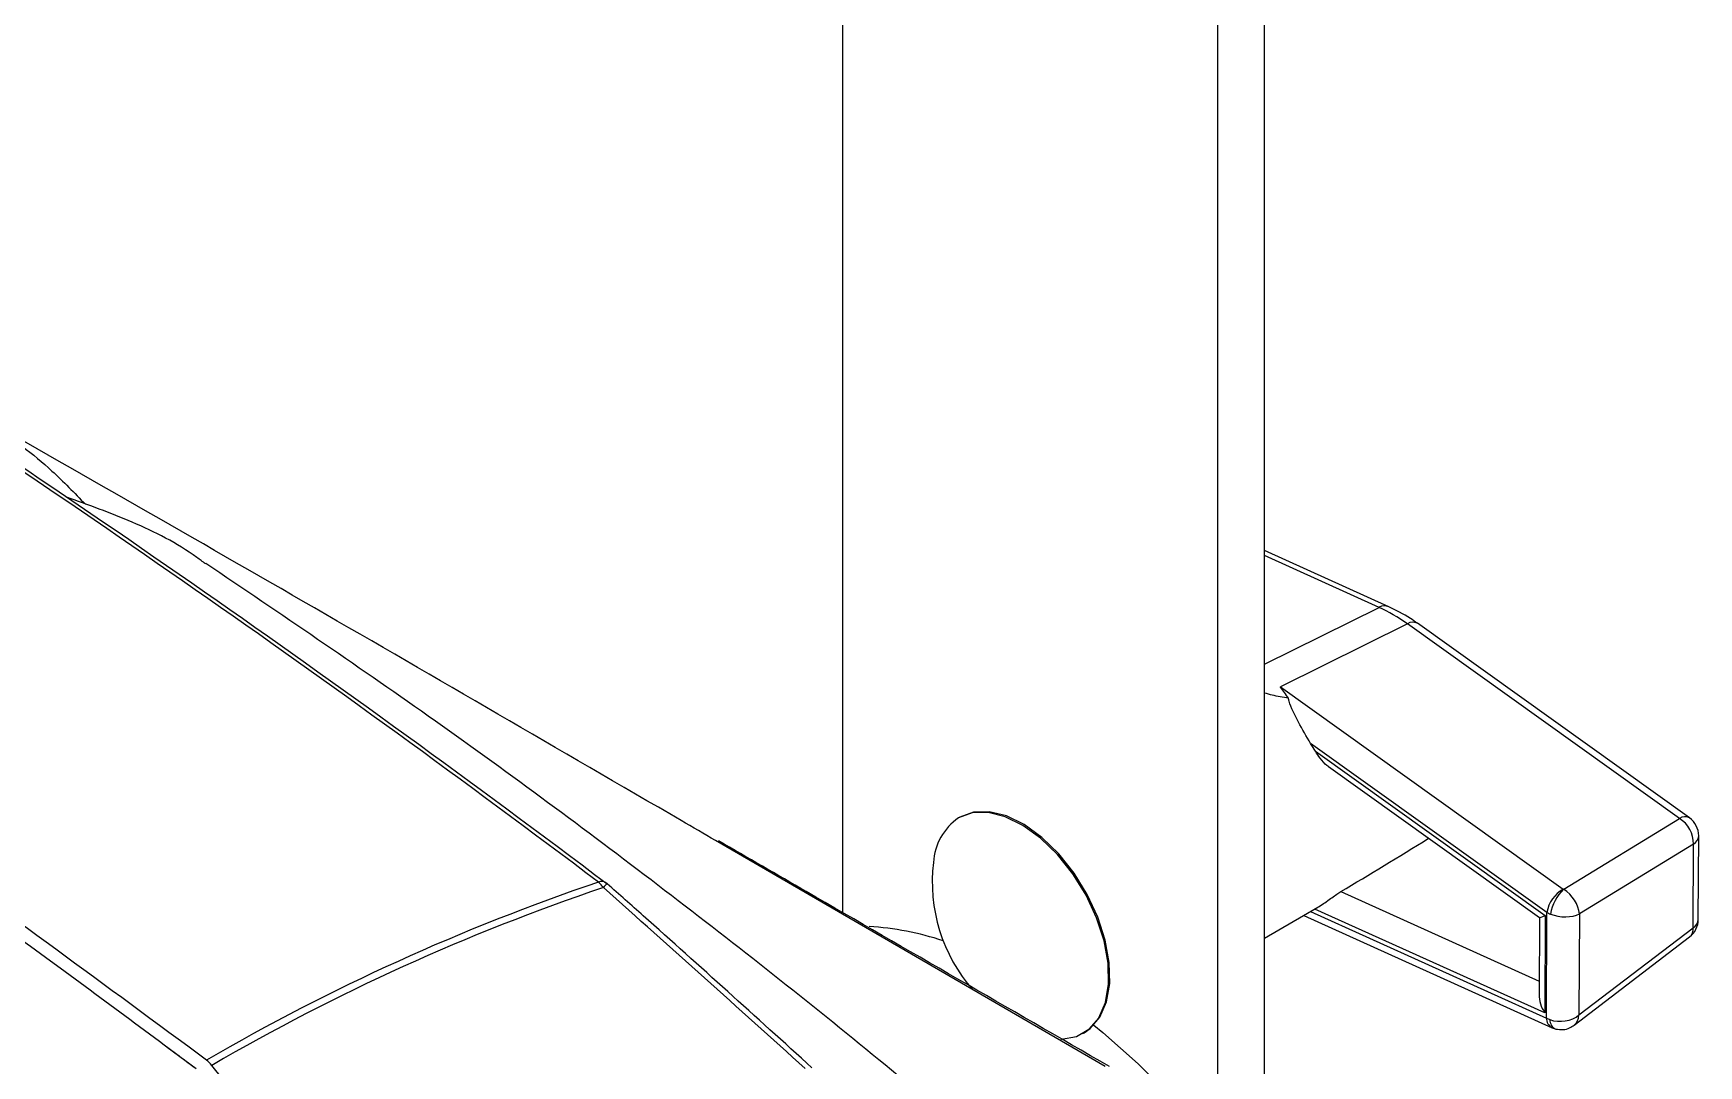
# Model space of a CAD drawing. Extents: x 9.3 to 87.2, y 1.1 to 68.8.
# Drawn here: x 61.33 to 66.038, y 8.088 to 11.007 of the extents above; entities that cross this region are included whole.
import ezdxf

# ---------------------------------------------------------------- set-up
doc = ezdxf.new("R2010")
doc.units = 0
doc.header["$MEASUREMENT"] = 0
doc.layers.add('OBJECT', color=7, linetype='CONTINUOUS')

msp = doc.modelspace()

# ---------------------------------------------------------------- linework, layer by layer
at = {"layer": 'OBJECT'}
for p, q in [((63.6184, 8.5205), (63.6184, 12.5152)), ((64.8113, 7.7508), (64.8113, 11.9792)), ((64.679, 7.8782), (64.679, 11.9029)), ((65.1625, 9.3855), (64.8113, 9.5443)), ((65.1351, 9.3837), (64.8113, 9.5301)), ((64.8113, 9.223), (65.1351, 9.3837)), ((65.2149, 9.3371), (64.8559, 9.1589)), ((65.9842, 8.7869), (65.2149, 9.3371)), ((66.0123, 8.7885), (65.243, 9.3387)), ((64.8559, 9.1589), (65.6555, 8.587)), ((65.6093, 8.5211), (64.9412, 8.999)), ((64.9552, 8.9766), (65.6043, 8.5123)), ((64.9916, 8.9332), (65.5882, 8.5065)), ((63.9492, 8.7904), (63.9457, 8.7883)), ((65.6567, 8.5863), (65.9842, 8.7869)), ((64.3607, 8.0853), (63.259, 8.7244)), ((66.0238, 8.7142), (65.7013, 8.5166)), ((66.0227, 8.4778), (66.0238, 8.7142)), ((66.0373, 8.501), (66.0384, 8.7373)), ((65.0268, 8.5798), (65.5873, 8.3264)), ((64.8113, 8.4486), (64.962, 8.5356)), ((64.9414, 8.5237), (65.6079, 8.2224)), ((65.6031, 8.2369), (64.9534, 8.5306)), ((64.9217, 8.5123), (65.6241, 8.1948)), ((65.5881, 8.5066), (65.5871, 8.288)), ((65.6043, 8.5123), (65.6031, 8.2369)), ((65.6079, 8.2224), (65.6093, 8.5211)), ((65.7013, 8.5166), (65.7, 8.2311)), ((65.7, 8.2311), (66.0227, 8.4778)), ((65.6867, 8.2024), (66.0128, 8.4516)), ((64.2977, 8.1786), (64.3012, 8.1807)), ((61.7084, 8.1397), (61.7905, 8.0794))]:
    msp.add_line(p, q, dxfattribs=at)
at = {"layer": 'OBJECT', "flags": 128}
for points in [[(64.3012, 8.1807), (64.3181, 8.1925), (64.3458, 8.2251), (64.3645, 8.2683), (64.3734, 8.3204), (64.3721, 8.3793), (64.3607, 8.4425), (64.3397, 8.5075), (64.3099, 8.5716), (64.2725, 8.6321), (64.2291, 8.6867), (64.1815, 8.733), (64.1315, 8.7692), (64.0813, 8.7938), (64.0329, 8.8057), (63.9882, 8.8046), (63.9492, 8.7903), (63.9492, 8.7903)], [(64.2352, 8.1621), (64.2369, 8.1622), (64.279, 8.1699), (64.3146, 8.1905), (64.3423, 8.223), (64.361, 8.2663), (64.3699, 8.3184), (64.3686, 8.3772), (64.3572, 8.4405), (64.3362, 8.5054), (64.3064, 8.5695), (64.269, 8.6301), (64.2256, 8.6846), (64.1779, 8.731), (64.128, 8.7672), (64.0778, 8.7917), (64.0293, 8.8037), (63.9847, 8.8025), (63.9457, 8.7883), (63.9457, 8.7883)], [(64.3283, 8.202), (64.3542, 8.181), (64.4536, 8.093), (64.5499, 7.9957), (64.6423, 7.8902), (64.7298, 7.7773), (64.8118, 7.6582), (64.8873, 7.534), (64.9557, 7.4058), (65.0163, 7.2749), (65.0686, 7.1424), (65.1121, 7.0097), (65.1464, 6.8779), (65.1711, 6.7483), (65.186, 6.6222), (65.191, 6.5007), (65.186, 6.3849), (65.1711, 6.276), (65.1464, 6.175), (65.1121, 6.0828), (65.1027, 6.0624)], [(62.2728, 7.5437), (62.0757, 7.7888), (61.8348, 8.0885)]]:
    msp.add_lwpolyline(points, dxfattribs=at)
at = {"layer": 'OBJECT'}
for centre, radius, start, end in [((65.1507, 9.3563), 0.0316, 67.9466, 119.5882), ((65.2302, 9.3151), 0.0268, 61.5618, 124.6606), ((64.4003, 8.6444), 0.6467, 30.9054, 33.2488), ((64.0407, 8.6519), 0.1662, 124.8573, 176.3142), ((65.9995, 8.7649), 0.0268, 61.5617, 124.6608), ((65.9372, 8.7142), 0.0866, 359.9671, 57.0943), ((65.9759, 8.7376), 0.0625, 359.7304, 54.4277), ((66.0093, 8.7395), 0.0292, 299.7496, 355.7468), ((64.3368, 8.6077), 0.4653, 173.2215, 221.1343), ((64.8721, 2.854), 6.0721, 108.67373, 120.17702), ((64.8841, 2.8444), 6.0662, 108.67375, 120.17687), ((62.9377, 8.5862), 0.0224, 59.4482, 115.6338), ((62.8858, 8.554), 0.0673, 33.6782, 51.2045), ((63.0284, 8.516), 0.1147, 131.1487, 138.9877), ((62.913, 8.5576), 0.06, 48.2677, 52.9668), ((65.7019, 8.5053), 0.094, 119.6011, 170.2835), ((65.743, 8.4951), 0.1256, 133.4487, 170.3042), ((63.6412, 7.6525), 0.8304, 71.6562, 86.4233), ((65.9748, 8.5013), 0.0625, 307.3997, 359.7304), ((65.993, 8.4741), 0.03, 311.4132, 7.1013), ((66.0082, 8.5031), 0.0292, 299.75, 355.7463), ((65.6384, 8.2218), 0.0306, 178.7925, 242.0193), ((65.6451, 8.2162), 0.0273, 176.6356, 246.3059)]:
    msp.add_arc(centre, radius, start, end, dxfattribs=at)
for centre, major_axis, ratio, start_param, end_param in [((65.17, 8.9533), (-0.2462, 0.4357), 0.582443, 5.385593, 5.611931), ((67.2979, 10.317), (3.7702, 2.5045), 0.054189, 4.03042, 4.110478), ((65.6608, 8.5896), (0.00746, -0.00127), 0.59472, 4.02807, 4.234194), ((65.6534, 8.5401), (-0.038, 0.0499), 0.585965, 3.848655, 5.300595), ((65.6432, 8.5347), (0.0551, 0.0282), 0.053591, 3.169304, 3.902004), ((65.6535, 8.5462), (0.0625, -0.0015), 0.58324, 3.94098, 4.147104), ((65.6534, 8.5401), (0.0624, -0.0058), 0.497798, 4.179897, 5.631837), ((65.6419, 8.2594), (-0.0398, 0.062), 0.609087, 0.753904, 1.542026), ((65.6521, 8.2484), (0.0625, 0.0009), 0.577293, 3.918679, 4.124803), ((65.6521, 8.2545), (0.0624, 0.007), 0.654986, 4.059269, 5.511208), ((65.6521, 8.2545), (-0.0319, 0.054), 0.662602, 3.22155, 3.922457)]:
    msp.add_ellipse(centre, major_axis=major_axis, ratio=ratio, start_param=start_param, end_param=end_param, dxfattribs=at)
for points, knots in [([(62.928, 8.6064), (62.5492, 8.8922), (62.1689, 9.1679), (61.4066, 9.6994), (61.0251, 9.9551), (60.6425, 10.2004)], [0, 0, 0, 0, 0.5, 0.5, 1, 1, 1, 1]), ([(60.6704, 10.1937), (61.0524, 9.9487), (61.4335, 9.6933), (62.1947, 9.1624), (62.5744, 8.8871), (62.9526, 8.6018)], [0, 0, 0, 0, 0.5, 0.5, 1, 1, 1, 1]), ([(60.8518, 10.0754), (60.9118, 10.0531), (61.0373, 10.0066), (61.2141, 9.9028), (61.3641, 9.7929), (61.4465, 9.7073), (61.4775, 9.6751)], [0, 0, 0, 0, 0.257929, 0.538669, 0.826355, 1, 1, 1, 1]), ([(63.259, 8.7244), (63.2267, 8.7431), (62.8498, 8.9617), (62.1348, 9.3788), (61.4557, 9.7663), (61.1217, 9.957)], [0, 0, 0, 0, 0.045526, 0.530395, 1, 1, 1, 1]), ([(61.8199, 8.1032), (61.5356, 8.3129), (60.9668, 8.7325), (60.0988, 9.3301), (59.5149, 9.7009), (59.218, 9.8895)], [0, 0, 0, 0, 0.329237, 0.65889, 1, 1, 1, 1]), ([(61.7845, 8.0827), (61.7798, 8.0862), (61.7565, 8.1037), (61.6586, 8.177), (61.2665, 8.4677), (60.646, 8.9102), (59.8795, 9.4291), (59.4127, 9.724), (59.1931, 9.8628)], [0, 0, 0, 0, 0.00543, 0.027152, 0.114039, 0.461642, 0.746735, 1, 1, 1, 1]), ([(61.8172, 9.5066), (61.809, 9.5128), (61.7456, 9.5606), (61.6149, 9.627), (61.4854, 9.6735), (61.4223, 9.6962)], [0, 0, 0, 0, 0.0704818, 0.546552, 1, 1, 1, 1]), ([(64.2566, 7.6529), (64.0671, 7.8144), (63.6832, 8.1415), (63.0791, 8.6155), (62.4585, 9.0743), (62.0291, 9.365), (61.8181, 9.5078)], [0, 0, 0, 0, 0.247174, 0.500675, 0.754674, 1, 1, 1, 1]), ([(65.243, 9.3387), (65.2364, 9.3433), (65.21, 9.3617), (65.1829, 9.3753), (65.1625, 9.3855)], [0, 0, 0, 0, 0.249074, 1, 1, 1, 1]), ([(64.8785, 9.1268), (64.8632, 9.1293), (64.8404, 9.1329), (64.8185, 9.1392), (64.8113, 9.1413)], [0, 0, 0, 0, 0.67242, 1, 1, 1, 1]), ([(64.8785, 9.1268), (64.8711, 9.1376), (64.8636, 9.1486), (64.856, 9.1587), (64.8559, 9.1589)], [0, 0, 0, 0, 0.982724, 1, 1, 1, 1]), ([(64.9412, 8.999), (64.9295, 9.0192), (64.9057, 9.0606), (64.8846, 9.1027), (64.8792, 9.124), (64.8785, 9.1268)], [0, 0, 0, 0, 0.454626, 0.927986, 1, 1, 1, 1]), ([(64.9919, 8.9337), (64.9904, 8.9345), (64.9814, 8.9398), (64.9689, 8.9554), (64.9594, 8.9701), (64.9552, 8.9766)], [0, 0, 0, 0, 0.096858, 0.599926, 1, 1, 1, 1]), ([(64.3727, 8.085), (64.0871, 8.2497), (63.7191, 8.462), (63.3501, 8.6756), (63.2675, 8.7234)], [0, 0, 0, 0, 0.775918, 1, 1, 1, 1]), ([(63.5315, 8.0816), (63.373, 8.2253), (63.1807, 8.3996), (62.9867, 8.572), (62.9527, 8.6022)], [0, 0, 0, 0, 0.82459, 1, 1, 1, 1]), ([(64.9618, 8.536), (64.9669, 8.5389), (64.9761, 8.5442), (64.9929, 8.5565), (65.0079, 8.5674), (65.0192, 8.5751), (65.0249, 8.5786), (65.0268, 8.5798)], [0, 0, 0, 0, 0.300511, 0.5464, 0.750051, 0.918997, 1, 1, 1, 1]), ([(65.6241, 8.1948), (65.625, 8.1944), (65.6282, 8.193), (65.6316, 8.192), (65.6341, 8.1912)], [0, 0, 0, 0, 0.267468, 1, 1, 1, 1]), ([(65.6341, 8.1912), (65.6413, 8.1902), (65.6545, 8.1882), (65.673, 8.1932), (65.6823, 8.1996), (65.6866, 8.2026)], [0, 0, 0, 0, 0.3891938, 0.7176317, 1, 1, 1, 1])]:
    msp.add_open_spline(points, degree=3, knots=knots, dxfattribs=at)
for points in [[(63.5124, 8.0797), (63.3229, 8.251), (63.1327, 8.4216), (62.9418, 8.5913)], [(61.8348, 8.0885), (61.8301, 8.0943), (61.8252, 8.0992), (61.8199, 8.1032)]]:
    msp.add_open_spline(points, degree=3, dxfattribs=at)

doc.saveas('drawing.dxf')
